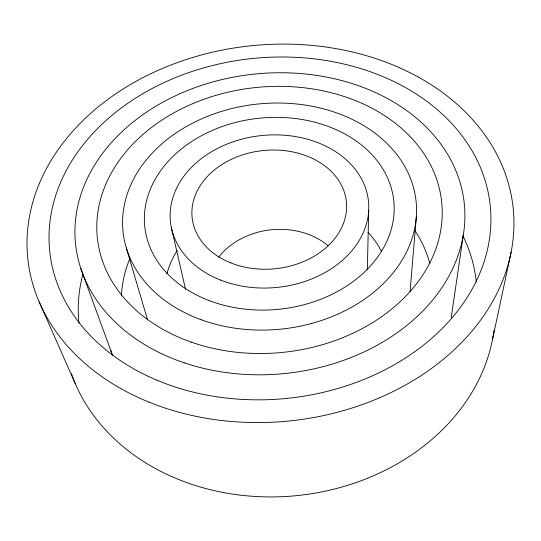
<?xml version="1.0" encoding="UTF-8"?>
<svg xmlns="http://www.w3.org/2000/svg" width="541" height="541" viewBox="0 0 541 541"><rect width="100%" height="100%" fill="white"/><g stroke="black" fill="none" stroke-linecap="round" stroke-linejoin="round"><path stroke-width="0.81" d="M367.339 269.824L368.712 210.199M410.078 291.646L416.313 216.934M451.208 317.675L463.279 235.179M492.466 339.687L511.144 252.005M39.155 301.831L75.341 383.779M80.765 268.329L112.501 355.261M126.317 247.927L147.531 319.758M171.402 227.829L185.529 289.3M218.571 257.218A70.039 57.001 -5.8 0 1 328.225 245.81M166.905 273.787A113.035 92.092 -5.8 0 1 177.245 250.375M368.069 232.312A113.035 92.092 -5.8 0 1 381.574 251.599M112.19 354.511A173.533 143.013 -5.9 0 1 110.878 350.554M121.4 296.008A156.234 127.52 -5.9 0 1 129.705 258.977M414.683 230.236A156.234 127.52 -5.9 0 1 429.892 263.886M493.994 330.436A216.501 178.922 -5.9 0 1 297.286 495.576A216.501 178.922 -5.9 0 1 71.392 373.635M78.966 323.105A199.73 163.443 -5.9 0 1 82.881 274.131M463.015 236.025A199.73 163.443 -5.9 0 1 476.283 281.8M220.654 280.116A99.544 76.322 -5.8 0 0 368.779 206.534A99.544 76.322 -5.8 0 0 218.909 147.727A99.544 76.322 -5.8 0 0 220.654 280.116M230.338 262.716A77.546 59.409 -5.8 0 0 346.632 206.594A77.546 59.409 -5.8 0 0 230.797 159.581A77.546 59.409 -5.8 0 0 230.338 262.716M201.13 319.731A147.308 113.143 -5.8 0 0 416.442 205.938A147.308 113.143 -5.8 0 0 191.122 123.916A147.308 113.143 -5.8 0 0 201.13 319.731M209.617 300.755A125.181 96.034 -5.8 0 0 394.139 206.006A125.181 96.034 -5.8 0 0 204.058 134.351A125.181 96.034 -5.8 0 0 209.617 300.755M184.244 362.842A195.409 150.493 -5.9 0 0 464.442 205.343A195.409 150.493 -5.9 0 0 161.042 103.203A195.409 150.493 -5.9 0 0 184.244 362.842M191.494 342.216A173.1 133.106 -5.9 0 0 441.977 205.411A173.1 133.106 -5.9 0 0 175.054 112.21A173.1 133.106 -5.9 0 0 191.494 342.216M148.991 402.132A243.991 188.579 -5.9 0 0 513.95 223.048A243.991 188.579 -5.9 0 0 148.505 74.827A243.991 188.579 -5.9 0 0 148.991 402.132M157.073 380.262A221.431 170.814 -5.9 0 0 490.91 221.404A221.431 170.814 -5.9 0 0 161.935 83.591A221.431 170.814 -5.9 0 0 157.073 380.262"/></g></svg>
